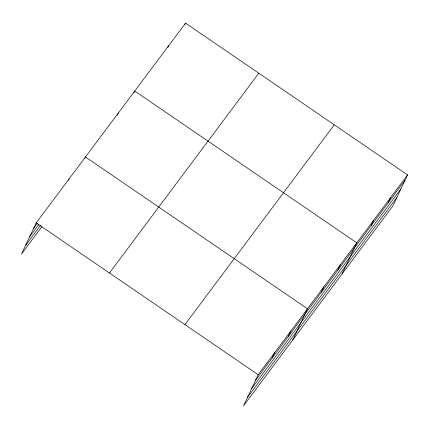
<?xml version="1.0" encoding="UTF-8"?>
<svg xmlns="http://www.w3.org/2000/svg" width="429" height="429" viewBox="0 0 429 429"><rect width="100%" height="100%" fill="white"/><g stroke="black" fill="none" stroke-linecap="round" stroke-linejoin="round"><path stroke-width="0.64" d="M407.55 174.898L258.199 374.71L243.463 405.888L392.814 206.076L407.55 174.898L185.537 23.112L36.186 222.924L21.45 254.102L41.886 226.759M68.474 180.18L69.042 178.968M84.899 158.199L85.473 156.987L307.486 308.773L292.75 339.95M117.187 115.449L118.329 113.031M133.902 92.868L134.76 91.05L356.772 242.835L342.031 274.013M167.755 47.576L168.613 45.758M184.679 24.93L185.537 23.112M272.05 358.183L274.624 352.729M288.481 336.202L291.055 330.754M321.337 292.246L323.911 286.792M337.768 270.265L340.342 264.816M371.123 225.638L373.697 220.19M388.047 202.992L390.626 197.544M33.612 228.373L37.216 223.552M29.596 236.867L38.814 224.533M25.461 245.613L40.691 225.241M109.449 273.016L258.805 73.203M184.937 324.619L334.288 124.812M255.62 380.158L404.976 180.352M251.608 388.647L400.959 188.84M247.474 397.399L396.825 197.587M36.186 222.924L258.199 374.71"/></g></svg>
